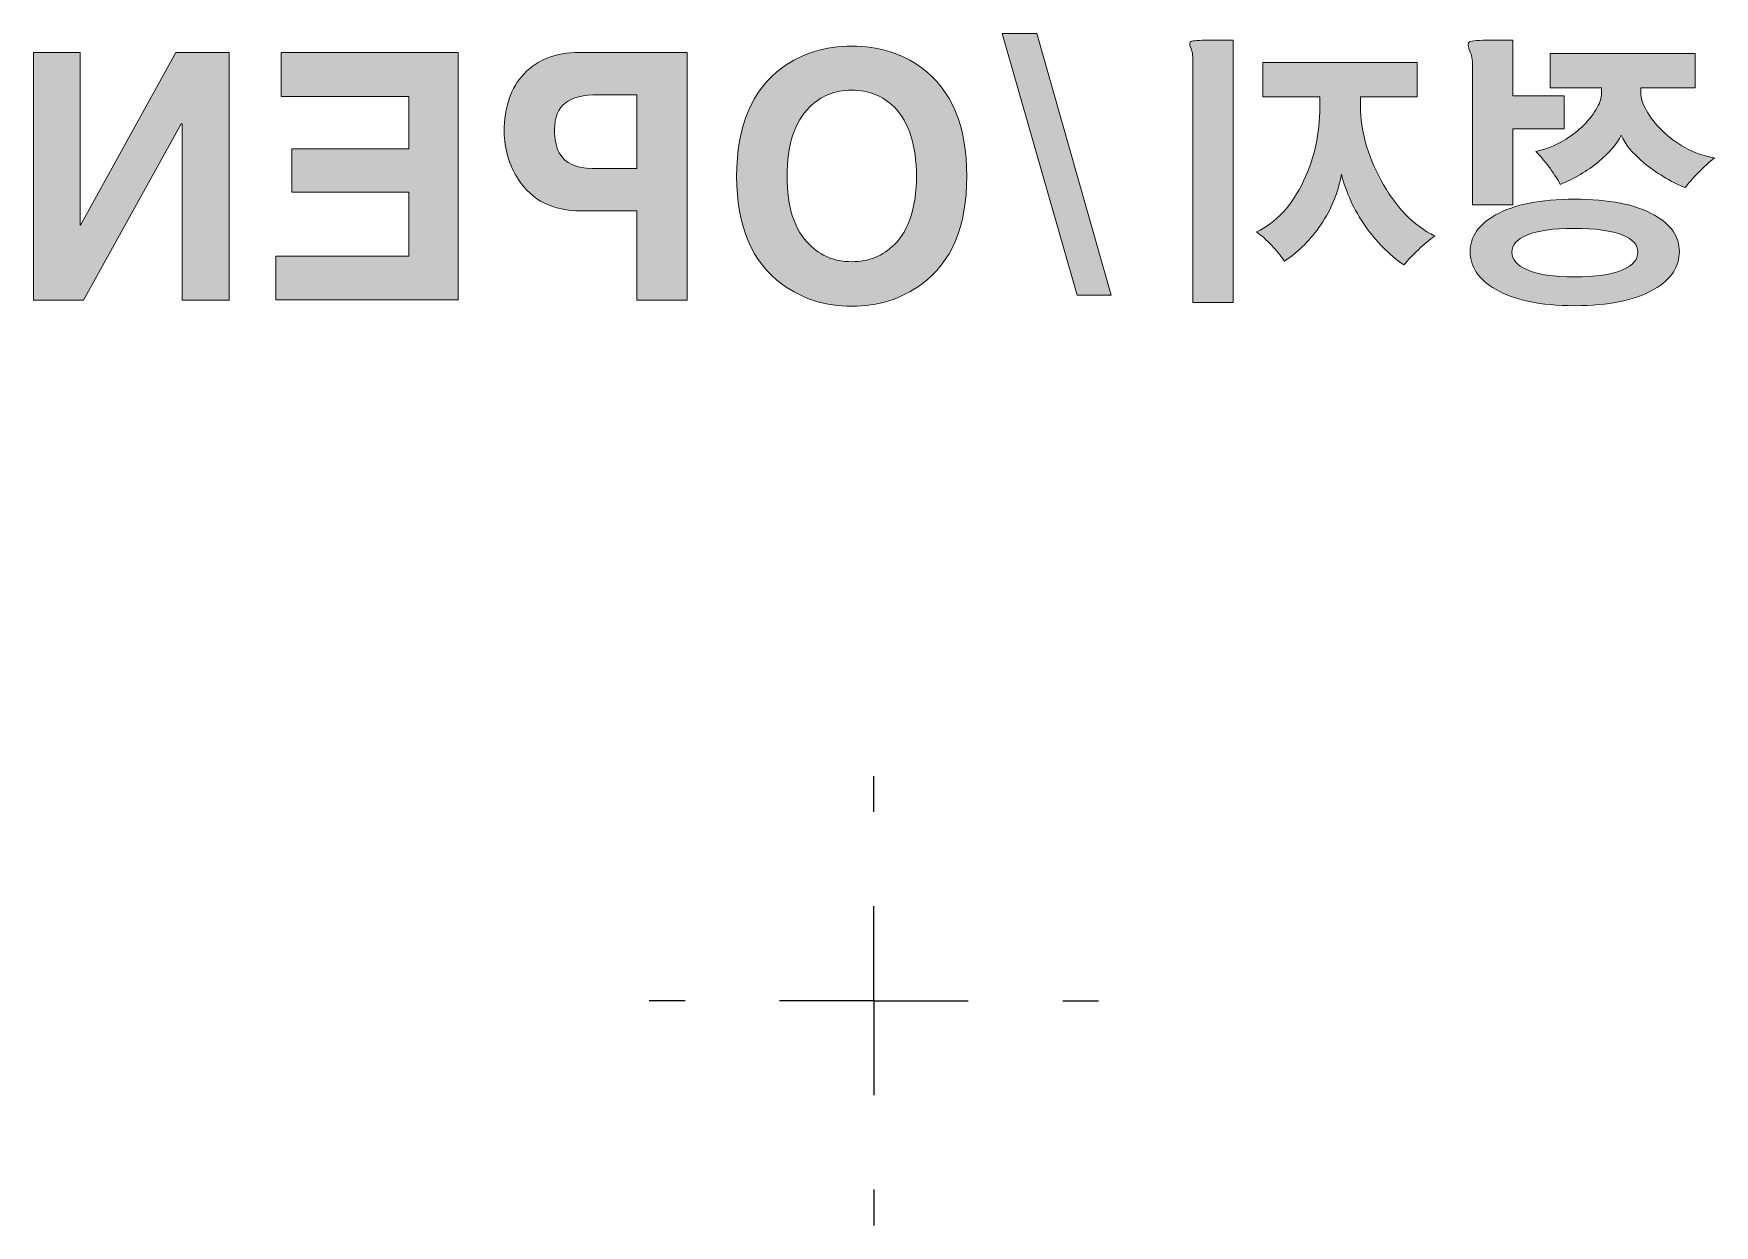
# Model space of a CAD drawing. Header units: millimetres. Extents: x 150937 to 394412, y 327166 to 584759.
# Drawn here: x 221018.79 to 221063.32, y 459800.83 to 459832.39 of the extents above; entities that cross this region are included whole.
import ezdxf

# ---------------------------------------------------------------- set-up
doc = ezdxf.new("R2010")
doc.units = ezdxf.units.MM
doc.linetypes.add('CENTERX2', pattern=[20.32, 12.7, -2.54, 2.54, -2.54])
for name, color, linetype in [('CENTERLINE', 102, 'CENTERX2'), ('FORMAT', 7, 'Continuous'), ('Print_Black', 7, 'Continuous')]:
    doc.layers.add(name, color=color, linetype=linetype)

# ---------------------------------------------------------------- blocks, each defined once
blk = doc.blocks.new('SW_CENTERMARKSYMBOL_0')
at = {"layer": 'FORMAT', "color": 0}
for p, q in [((0, 5), (0, 5.95)), ((0, 0), (0, 2.5)), ((-5, 0), (-5.95, 0)), ((0, 0), (-2.5, 0)), ((0, 0), (0, -2.5)), ((0, 0), (2.5, 0)), ((5, 0), (5.95, 0)), ((0, -5), (0, -5.95))]:
    blk.add_line(p, q, dxfattribs=at)
blk = doc.blocks.new('block 19')
at = {"layer": 'Print_Black'}
h = blk.add_hatch(color=29, dxfattribs=at)
h.dxf.hatch_style = 2
edge = h.paths.add_edge_path()
edge.add_spline(control_points=[(364.761, 665.08), (364.761, 665.08), (364.761, 664.165), (364.761, 664.165), (364.761, 664.165), (363.401, 664.165), (363.401, 664.165), (363.401, 664.165), (363.401, 664.013), (363.401, 664.013), (363.401, 663.912), (363.439, 663.789), (363.516, 663.644), (363.603, 663.49), (363.719, 663.338), (363.864, 663.189), (364.028, 663.025), (364.211, 662.885), (364.414, 662.769), (364.64, 662.634), (364.881, 662.54), (365.137, 662.487), (365.026, 662.371), (364.913, 662.236), (364.797, 662.082), (364.681, 661.927), (364.58, 661.771), (364.493, 661.611), (364.117, 661.766), (363.779, 661.966), (363.48, 662.212), (363.186, 662.453), (362.985, 662.687), (362.879, 662.914), (362.782, 662.682), (362.582, 662.439), (362.278, 662.183), (361.959, 661.918), (361.595, 661.698), (361.185, 661.525), (361.108, 661.636), (360.99, 661.771), (360.831, 661.93), (360.686, 662.074), (360.546, 662.202), (360.411, 662.313), (360.676, 662.357), (360.937, 662.448), (361.192, 662.588), (361.414, 662.709), (361.619, 662.861), (361.807, 663.044), (361.976, 663.213), (362.111, 663.389), (362.213, 663.572), (362.314, 663.746), (362.364, 663.898), (362.364, 664.028), (362.364, 664.028), (362.364, 664.165), (362.364, 664.165), (362.364, 664.165), (360.918, 664.165), (360.918, 664.165), (360.918, 664.165), (360.918, 665.08), (360.918, 665.08), (360.918, 665.08), (364.761, 665.08), (364.761, 665.08)], knot_values=[0, 0, 0, 0, 1, 1, 1, 2, 2, 2, 3, 3, 3, 4, 4, 4, 5, 5, 5, 6, 6, 6, 7, 7, 7, 8, 8, 8, 9, 9, 9, 10, 10, 10, 11, 11, 11, 12, 12, 12, 13, 13, 13, 14, 14, 14, 15, 15, 15, 16, 16, 16, 17, 17, 17, 18, 18, 18, 19, 19, 19, 20, 20, 20, 21, 21, 21, 22, 22, 22, 23, 23, 23, 23], degree=3, periodic=0)
edge = h.paths.add_edge_path()
edge.add_spline(control_points=[(366.208, 660.801), (366.657, 660.55), (366.881, 660.227), (366.881, 659.832), (366.881, 659.427), (366.657, 659.094), (366.208, 658.833), (365.711, 658.544), (365.014, 658.399), (364.117, 658.399), (363.206, 658.399), (362.502, 658.544), (362.005, 658.833), (361.561, 659.094), (361.339, 659.427), (361.339, 659.832), (361.339, 660.227), (361.561, 660.55), (362.005, 660.801), (362.506, 661.081), (363.211, 661.221), (364.117, 661.221), (365.014, 661.221), (365.711, 661.081), (366.208, 660.801)], knot_values=[0, 0, 0, 0, 1, 1, 1, 2, 2, 2, 3, 3, 3, 4, 4, 4, 5, 5, 5, 6, 6, 6, 7, 7, 7, 8, 8, 8, 8], degree=3, periodic=0)
edge = h.paths.add_edge_path()
edge.add_spline(control_points=[(362.837, 660.266), (362.571, 660.16), (362.439, 660.01), (362.439, 659.817), (362.439, 659.624), (362.569, 659.47), (362.83, 659.354), (363.124, 659.224), (363.553, 659.159), (364.117, 659.159), (364.672, 659.159), (365.094, 659.224), (365.383, 659.354), (365.644, 659.47), (365.774, 659.624), (365.774, 659.817), (365.774, 660.01), (365.644, 660.16), (365.383, 660.266), (365.099, 660.386), (364.682, 660.447), (364.132, 660.447), (363.563, 660.447), (363.131, 660.386), (362.837, 660.266)], knot_values=[0, 0, 0, 0, 1, 1, 1, 2, 2, 2, 3, 3, 3, 4, 4, 4, 5, 5, 5, 6, 6, 6, 7, 7, 7, 8, 8, 8, 8], degree=3, periodic=0)
edge = h.paths.add_edge_path()
edge.add_spline(control_points=[(366.898, 665.388), (366.946, 665.359), (366.948, 665.292), (366.905, 665.186), (366.876, 665.123), (366.857, 665.07), (366.847, 665.027), (366.828, 664.954), (366.818, 664.882), (366.818, 664.81), (366.818, 664.81), (366.818, 661.074), (366.818, 661.074), (366.818, 661.074), (365.749, 661.074), (365.749, 661.074), (365.749, 661.074), (365.749, 663.085), (365.749, 663.085), (365.749, 663.085), (364.389, 663.085), (364.389, 663.085), (364.389, 663.085), (364.389, 663.956), (364.389, 663.956), (364.389, 663.956), (365.749, 663.956), (365.749, 663.956), (365.749, 663.956), (365.749, 665.432), (365.749, 665.432), (365.749, 665.432), (366.334, 665.432), (366.334, 665.432), (366.652, 665.432), (366.84, 665.417), (366.898, 665.388)], knot_values=[0, 0, 0, 0, 1, 1, 1, 2, 2, 2, 3, 3, 3, 4, 4, 4, 5, 5, 5, 6, 6, 6, 7, 7, 7, 8, 8, 8, 9, 9, 9, 10, 10, 10, 11, 11, 11, 12, 12, 12, 12], degree=3, periodic=0)
h = blk.add_hatch(color=29, dxfattribs=at)
h.dxf.hatch_style = 2
edge = h.paths.add_edge_path()
edge.add_spline(control_points=[(372.376, 664.838), (372.376, 664.838), (372.376, 663.934), (372.376, 663.934), (372.376, 663.934), (370.864, 663.934), (370.864, 663.934), (370.864, 663.934), (370.864, 663.666), (370.864, 663.666), (370.864, 662.962), (371.006, 662.308), (371.291, 661.706), (371.6, 661.05), (372.017, 660.599), (372.543, 660.353), (372.408, 660.261), (372.273, 660.14), (372.137, 659.991), (372.012, 659.861), (371.899, 659.723), (371.797, 659.579), (371.416, 659.839), (371.096, 660.16), (370.835, 660.541), (370.555, 660.956), (370.373, 661.404), (370.291, 661.886), (370.17, 661.399), (369.96, 660.941), (369.661, 660.512), (369.376, 660.107), (369.036, 659.762), (368.641, 659.477), (368.52, 659.617), (368.39, 659.752), (368.25, 659.882), (368.096, 660.032), (367.951, 660.152), (367.816, 660.244), (368.385, 660.524), (368.863, 661.021), (369.248, 661.734), (369.605, 662.4), (369.784, 663.044), (369.784, 663.666), (369.784, 663.666), (369.784, 663.934), (369.784, 663.934), (369.784, 663.934), (368.286, 663.934), (368.286, 663.934), (368.286, 663.934), (368.286, 664.838), (368.286, 664.838), (368.286, 664.838), (372.376, 664.838), (372.376, 664.838)], knot_values=[0, 0, 0, 0, 1, 1, 1, 2, 2, 2, 3, 3, 3, 4, 4, 4, 5, 5, 5, 6, 6, 6, 7, 7, 7, 8, 8, 8, 9, 9, 9, 10, 10, 10, 11, 11, 11, 12, 12, 12, 13, 13, 13, 14, 14, 14, 15, 15, 15, 16, 16, 16, 17, 17, 17, 18, 18, 18, 19, 19, 19, 19], degree=3, periodic=0)
edge = h.paths.add_edge_path()
edge.add_spline(control_points=[(374.277, 665.395), (374.316, 665.376), (374.318, 665.325), (374.284, 665.243), (374.265, 665.19), (374.253, 665.149), (374.248, 665.12), (374.234, 665.062), (374.227, 665.005), (374.227, 664.947), (374.227, 664.947), (374.227, 658.486), (374.227, 658.486), (374.227, 658.486), (373.157, 658.486), (373.157, 658.486), (373.157, 658.486), (373.157, 665.431), (373.157, 665.431), (373.157, 665.431), (373.8, 665.431), (373.8, 665.431), (374.065, 665.431), (374.224, 665.419), (374.277, 665.395)], knot_values=[0, 0, 0, 0, 1, 1, 1, 2, 2, 2, 3, 3, 3, 4, 4, 4, 5, 5, 5, 6, 6, 6, 7, 7, 7, 8, 8, 8, 8], degree=3, periodic=0)
at = {"layer": 'Print_Black', "lineweight": 0}
for points, knots in [([(366.898, 665.388), (366.946, 665.359), (366.948, 665.292), (366.905, 665.186), (366.876, 665.123), (366.857, 665.07), (366.847, 665.027), (366.828, 664.954), (366.818, 664.882), (366.818, 664.81), (366.818, 664.81), (366.818, 661.074), (366.818, 661.074), (366.818, 661.074), (365.749, 661.074), (365.749, 661.074), (365.749, 661.074), (365.749, 663.085), (365.749, 663.085), (365.749, 663.085), (364.389, 663.085), (364.389, 663.085), (364.389, 663.085), (364.389, 663.956), (364.389, 663.956), (364.389, 663.956), (365.749, 663.956), (365.749, 663.956), (365.749, 663.956), (365.749, 665.432), (365.749, 665.432), (365.749, 665.432), (366.334, 665.432), (366.334, 665.432), (366.652, 665.432), (366.84, 665.417), (366.898, 665.388)], [0, 0, 0, 0, 1, 1, 1, 2, 2, 2, 3, 3, 3, 4, 4, 4, 5, 5, 5, 6, 6, 6, 7, 7, 7, 8, 8, 8, 9, 9, 9, 10, 10, 10, 11, 11, 11, 12, 12, 12, 12]), ([(374.277, 665.395), (374.316, 665.376), (374.318, 665.325), (374.284, 665.243), (374.265, 665.19), (374.253, 665.149), (374.248, 665.12), (374.234, 665.062), (374.227, 665.005), (374.227, 664.947), (374.227, 664.947), (374.227, 658.486), (374.227, 658.486), (374.227, 658.486), (373.157, 658.486), (373.157, 658.486), (373.157, 658.486), (373.157, 665.431), (373.157, 665.431), (373.157, 665.431), (373.8, 665.431), (373.8, 665.431), (374.065, 665.431), (374.224, 665.419), (374.277, 665.395)], [0, 0, 0, 0, 1, 1, 1, 2, 2, 2, 3, 3, 3, 4, 4, 4, 5, 5, 5, 6, 6, 6, 7, 7, 7, 8, 8, 8, 8]), ([(364.761, 665.08), (364.761, 665.08), (364.761, 664.165), (364.761, 664.165), (364.761, 664.165), (363.401, 664.165), (363.401, 664.165), (363.401, 664.165), (363.401, 664.013), (363.401, 664.013), (363.401, 663.912), (363.439, 663.789), (363.516, 663.644), (363.603, 663.49), (363.719, 663.338), (363.864, 663.189), (364.028, 663.025), (364.211, 662.885), (364.414, 662.769), (364.64, 662.634), (364.881, 662.54), (365.137, 662.487), (365.026, 662.371), (364.913, 662.236), (364.797, 662.082), (364.681, 661.927), (364.58, 661.771), (364.493, 661.611), (364.117, 661.766), (363.779, 661.966), (363.48, 662.212), (363.186, 662.453), (362.985, 662.687), (362.879, 662.914), (362.782, 662.682), (362.582, 662.439), (362.278, 662.183), (361.959, 661.918), (361.595, 661.698), (361.185, 661.525), (361.108, 661.636), (360.99, 661.771), (360.831, 661.93), (360.686, 662.074), (360.546, 662.202), (360.411, 662.313), (360.676, 662.357), (360.937, 662.448), (361.192, 662.588), (361.414, 662.709), (361.619, 662.861), (361.807, 663.044), (361.976, 663.213), (362.111, 663.389), (362.213, 663.572), (362.314, 663.746), (362.364, 663.898), (362.364, 664.028), (362.364, 664.028), (362.364, 664.165), (362.364, 664.165), (362.364, 664.165), (360.918, 664.165), (360.918, 664.165), (360.918, 664.165), (360.918, 665.08), (360.918, 665.08), (360.918, 665.08), (364.761, 665.08), (364.761, 665.08)], [0, 0, 0, 0, 1, 1, 1, 2, 2, 2, 3, 3, 3, 4, 4, 4, 5, 5, 5, 6, 6, 6, 7, 7, 7, 8, 8, 8, 9, 9, 9, 10, 10, 10, 11, 11, 11, 12, 12, 12, 13, 13, 13, 14, 14, 14, 15, 15, 15, 16, 16, 16, 17, 17, 17, 18, 18, 18, 19, 19, 19, 20, 20, 20, 21, 21, 21, 22, 22, 22, 23, 23, 23, 23]), ([(372.376, 664.838), (372.376, 664.838), (372.376, 663.934), (372.376, 663.934), (372.376, 663.934), (370.864, 663.934), (370.864, 663.934), (370.864, 663.934), (370.864, 663.666), (370.864, 663.666), (370.864, 662.962), (371.006, 662.308), (371.291, 661.706), (371.6, 661.05), (372.017, 660.599), (372.543, 660.353), (372.408, 660.261), (372.273, 660.14), (372.137, 659.991), (372.012, 659.861), (371.899, 659.723), (371.797, 659.579), (371.416, 659.839), (371.096, 660.16), (370.835, 660.541), (370.555, 660.956), (370.373, 661.404), (370.291, 661.886), (370.17, 661.399), (369.96, 660.941), (369.661, 660.512), (369.376, 660.107), (369.036, 659.762), (368.641, 659.477), (368.52, 659.617), (368.39, 659.752), (368.25, 659.882), (368.096, 660.032), (367.951, 660.152), (367.816, 660.244), (368.385, 660.524), (368.863, 661.021), (369.248, 661.734), (369.605, 662.4), (369.784, 663.044), (369.784, 663.666), (369.784, 663.666), (369.784, 663.934), (369.784, 663.934), (369.784, 663.934), (368.286, 663.934), (368.286, 663.934), (368.286, 663.934), (368.286, 664.838), (368.286, 664.838), (368.286, 664.838), (372.376, 664.838), (372.376, 664.838)], [0, 0, 0, 0, 1, 1, 1, 2, 2, 2, 3, 3, 3, 4, 4, 4, 5, 5, 5, 6, 6, 6, 7, 7, 7, 8, 8, 8, 9, 9, 9, 10, 10, 10, 11, 11, 11, 12, 12, 12, 13, 13, 13, 14, 14, 14, 15, 15, 15, 16, 16, 16, 17, 17, 17, 18, 18, 18, 19, 19, 19, 19]), ([(366.208, 660.801), (366.657, 660.55), (366.881, 660.227), (366.881, 659.832), (366.881, 659.427), (366.657, 659.094), (366.208, 658.833), (365.711, 658.544), (365.014, 658.399), (364.117, 658.399), (363.206, 658.399), (362.502, 658.544), (362.005, 658.833), (361.561, 659.094), (361.339, 659.427), (361.339, 659.832), (361.339, 660.227), (361.561, 660.55), (362.005, 660.801), (362.506, 661.081), (363.211, 661.221), (364.117, 661.221), (365.014, 661.221), (365.711, 661.081), (366.208, 660.801)], [0, 0, 0, 0, 1, 1, 1, 2, 2, 2, 3, 3, 3, 4, 4, 4, 5, 5, 5, 6, 6, 6, 7, 7, 7, 8, 8, 8, 8]), ([(362.837, 660.266), (362.571, 660.16), (362.439, 660.01), (362.439, 659.817), (362.439, 659.624), (362.569, 659.47), (362.83, 659.354), (363.124, 659.224), (363.553, 659.159), (364.117, 659.159), (364.672, 659.159), (365.094, 659.224), (365.383, 659.354), (365.644, 659.47), (365.774, 659.624), (365.774, 659.817), (365.774, 660.01), (365.644, 660.16), (365.383, 660.266), (365.099, 660.386), (364.682, 660.447), (364.132, 660.447), (363.563, 660.447), (363.131, 660.386), (362.837, 660.266)], [0, 0, 0, 0, 1, 1, 1, 2, 2, 2, 3, 3, 3, 4, 4, 4, 5, 5, 5, 6, 6, 6, 7, 7, 7, 8, 8, 8, 8])]:
    blk.add_open_spline(points, degree=3, knots=knots, dxfattribs=at)
blk = doc.blocks.new('block 20')
at = {"layer": 'Print_Black'}
h = blk.add_hatch(color=29, dxfattribs=at)
h.dxf.hatch_style = 2
edge = h.paths.add_edge_path()
edge.add_spline(control_points=[(381.42, 664.705), (381.945, 665.085), (382.559, 665.275), (383.262, 665.275), (383.96, 665.275), (384.571, 665.085), (385.096, 664.705), (385.905, 664.119), (386.31, 663.159), (386.31, 661.825), (386.31, 660.502), (385.905, 659.548), (385.096, 658.962), (384.566, 658.577), (383.954, 658.384), (383.262, 658.384), (382.564, 658.384), (381.95, 658.577), (381.42, 658.962), (380.616, 659.548), (380.214, 660.502), (380.214, 661.825), (380.214, 663.159), (380.616, 664.119), (381.42, 664.705)], knot_values=[0, 0, 0, 0, 1, 1, 1, 2, 2, 2, 3, 3, 3, 4, 4, 4, 5, 5, 5, 6, 6, 6, 7, 7, 7, 8, 8, 8, 8], degree=3, periodic=0)
edge = h.paths.add_edge_path()
edge.add_spline(control_points=[(382.133, 660.017), (382.434, 659.715), (382.81, 659.564), (383.262, 659.564), (383.708, 659.564), (384.082, 659.715), (384.383, 660.017), (384.779, 660.408), (384.976, 661.011), (384.976, 661.827), (384.976, 662.648), (384.779, 663.257), (384.383, 663.654), (384.082, 663.955), (383.708, 664.106), (383.262, 664.106), (382.81, 664.106), (382.434, 663.955), (382.133, 663.654), (381.743, 663.257), (381.548, 662.648), (381.548, 661.827), (381.548, 661.011), (381.743, 660.408), (382.133, 660.017)], knot_values=[0, 0, 0, 0, 1, 1, 1, 2, 2, 2, 3, 3, 3, 4, 4, 4, 5, 5, 5, 6, 6, 6, 7, 7, 7, 8, 8, 8, 8], degree=3, periodic=0)
h = blk.add_hatch(color=29, dxfattribs=at)
h.dxf.hatch_style = 2
edge = h.paths.add_edge_path()
edge.add_spline(control_points=[(388.951, 658.549), (388.951, 658.549), (387.617, 658.549), (387.617, 658.549), (387.617, 658.549), (387.617, 665.109), (387.617, 665.109), (387.617, 665.109), (390.485, 665.109), (390.485, 665.109), (391.099, 665.109), (391.584, 664.92), (391.941, 664.543), (392.292, 664.171), (392.467, 663.658), (392.467, 663.004), (392.462, 662.54), (392.336, 662.119), (392.091, 661.739), (391.728, 661.185), (391.175, 660.909), (390.433, 660.909), (390.433, 660.909), (388.951, 660.909), (388.951, 660.909), (388.951, 660.909), (388.951, 658.549), (388.951, 658.549)], knot_values=[0, 0, 0, 0, 1, 1, 1, 2, 2, 2, 3, 3, 3, 4, 4, 4, 5, 5, 5, 6, 6, 6, 7, 7, 7, 8, 8, 8, 9, 9, 9, 9], degree=3, periodic=0)
edge = h.paths.add_edge_path()
edge.add_spline(control_points=[(390.138, 662.033), (390.562, 662.033), (390.852, 662.17), (391.008, 662.444), (391.092, 662.595), (391.133, 662.801), (391.133, 663.064), (391.133, 663.387), (391.039, 663.622), (390.849, 663.767), (390.665, 663.912), (390.372, 663.985), (389.971, 663.985), (389.971, 663.985), (388.951, 663.985), (388.951, 663.985), (388.951, 663.985), (388.951, 662.033), (388.951, 662.033), (388.951, 662.033), (390.138, 662.033), (390.138, 662.033)], knot_values=[0, 0, 0, 0, 1, 1, 1, 2, 2, 2, 3, 3, 3, 4, 4, 4, 5, 5, 5, 6, 6, 6, 7, 7, 7, 7], degree=3, periodic=0)
h = blk.add_hatch(color=29, dxfattribs=at)
h.dxf.hatch_style = 2
h.paths.add_polyline_path([(398.377, 663.941), (394.996, 663.941), (394.996, 662.552), (398.092, 662.552), (398.092, 661.405), (394.996, 661.405), (394.996, 659.707), (398.519, 659.707), (398.519, 658.55), (393.684, 658.55), (393.684, 665.109), (398.377, 665.109)])
h = blk.add_hatch(color=29, dxfattribs=at)
h.dxf.hatch_style = 2
h.paths.add_polyline_path([(403.698, 665.108), (404.932, 665.108), (404.932, 658.547), (403.612, 658.547), (401.022, 663.217), (400.997, 663.217), (400.997, 658.547), (399.751, 658.547), (399.751, 665.108), (401.164, 665.108), (403.689, 660.531), (403.698, 660.531)])
at = {"layer": 'Print_Black', "lineweight": 0}
for points in [[(398.377, 663.941), (394.996, 663.941), (394.996, 662.552), (398.092, 662.552), (398.092, 661.405), (394.996, 661.405), (394.996, 659.707), (398.519, 659.707), (398.519, 658.55), (393.684, 658.55), (393.684, 665.109), (398.377, 665.109), (398.377, 663.941)], [(403.698, 665.108), (404.932, 665.108), (404.932, 658.547), (403.612, 658.547), (401.022, 663.217), (400.997, 663.217), (400.997, 658.547), (399.751, 658.547), (399.751, 665.108), (401.164, 665.108), (403.689, 660.531), (403.698, 660.531), (403.698, 665.108)]]:
    blk.add_lwpolyline(points, dxfattribs=at)
for points, knots in [([(381.42, 664.705), (381.945, 665.085), (382.559, 665.275), (383.262, 665.275), (383.96, 665.275), (384.571, 665.085), (385.096, 664.705), (385.905, 664.119), (386.31, 663.159), (386.31, 661.825), (386.31, 660.502), (385.905, 659.548), (385.096, 658.962), (384.566, 658.577), (383.954, 658.384), (383.262, 658.384), (382.564, 658.384), (381.95, 658.577), (381.42, 658.962), (380.616, 659.548), (380.214, 660.502), (380.214, 661.825), (380.214, 663.159), (380.616, 664.119), (381.42, 664.705)], [0, 0, 0, 0, 1, 1, 1, 2, 2, 2, 3, 3, 3, 4, 4, 4, 5, 5, 5, 6, 6, 6, 7, 7, 7, 8, 8, 8, 8]), ([(388.951, 658.549), (388.951, 658.549), (387.617, 658.549), (387.617, 658.549), (387.617, 658.549), (387.617, 665.109), (387.617, 665.109), (387.617, 665.109), (390.485, 665.109), (390.485, 665.109), (391.099, 665.109), (391.584, 664.92), (391.941, 664.543), (392.292, 664.171), (392.467, 663.658), (392.467, 663.004), (392.462, 662.54), (392.336, 662.119), (392.091, 661.739), (391.728, 661.185), (391.175, 660.909), (390.433, 660.909), (390.433, 660.909), (388.951, 660.909), (388.951, 660.909), (388.951, 660.909), (388.951, 658.549), (388.951, 658.549)], [0, 0, 0, 0, 1, 1, 1, 2, 2, 2, 3, 3, 3, 4, 4, 4, 5, 5, 5, 6, 6, 6, 7, 7, 7, 8, 8, 8, 9, 9, 9, 9]), ([(382.133, 660.017), (382.434, 659.715), (382.81, 659.564), (383.262, 659.564), (383.708, 659.564), (384.082, 659.715), (384.383, 660.017), (384.779, 660.408), (384.976, 661.011), (384.976, 661.827), (384.976, 662.648), (384.779, 663.257), (384.383, 663.654), (384.082, 663.955), (383.708, 664.106), (383.262, 664.106), (382.81, 664.106), (382.434, 663.955), (382.133, 663.654), (381.743, 663.257), (381.548, 662.648), (381.548, 661.827), (381.548, 661.011), (381.743, 660.408), (382.133, 660.017)], [0, 0, 0, 0, 1, 1, 1, 2, 2, 2, 3, 3, 3, 4, 4, 4, 5, 5, 5, 6, 6, 6, 7, 7, 7, 8, 8, 8, 8]), ([(390.138, 662.033), (390.562, 662.033), (390.852, 662.17), (391.008, 662.444), (391.092, 662.595), (391.133, 662.801), (391.133, 663.064), (391.133, 663.387), (391.039, 663.622), (390.849, 663.767), (390.665, 663.912), (390.372, 663.985), (389.971, 663.985), (389.971, 663.985), (388.951, 663.985), (388.951, 663.985), (388.951, 663.985), (388.951, 662.033), (388.951, 662.033), (388.951, 662.033), (390.138, 662.033), (390.138, 662.033)], [0, 0, 0, 0, 1, 1, 1, 2, 2, 2, 3, 3, 3, 4, 4, 4, 5, 5, 5, 6, 6, 6, 7, 7, 7, 7])]:
    blk.add_open_spline(points, degree=3, knots=knots, dxfattribs=at)
blk = doc.blocks.new('block 18')
at = {"layer": 'Print_Black'}
h = blk.add_hatch(color=29, dxfattribs=at)
h.dxf.hatch_style = 2
h.paths.add_polyline_path([(377.288, 658.681), (376.391, 658.681), (378.359, 665.605), (379.278, 665.605)])
at = {"layer": 'Print_Black', "lineweight": 0}
blk.add_lwpolyline([(377.288, 658.681), (376.391, 658.681), (378.359, 665.605), (379.278, 665.605), (377.288, 658.681)], dxfattribs=at)
at = {"layer": 'Print_Black'}
for name in ['block 19', 'block 20']:
    blk.add_blockref(name, (0, 0), dxfattribs=at)

msp = doc.modelspace()

# ---------------------------------------------------------------- block references
at = {"layer": 'CENTERLINE', "xscale": -1}
msp.add_blockref('SW_CENTERMARKSYMBOL_0', (221041.053, 459806.777), dxfattribs=at)
at = {"layer": 'Print_Black', "xscale": -1}
msp.add_blockref('block 18', (221423.727, 459166.786), dxfattribs=at)

doc.saveas('drawing.dxf')
